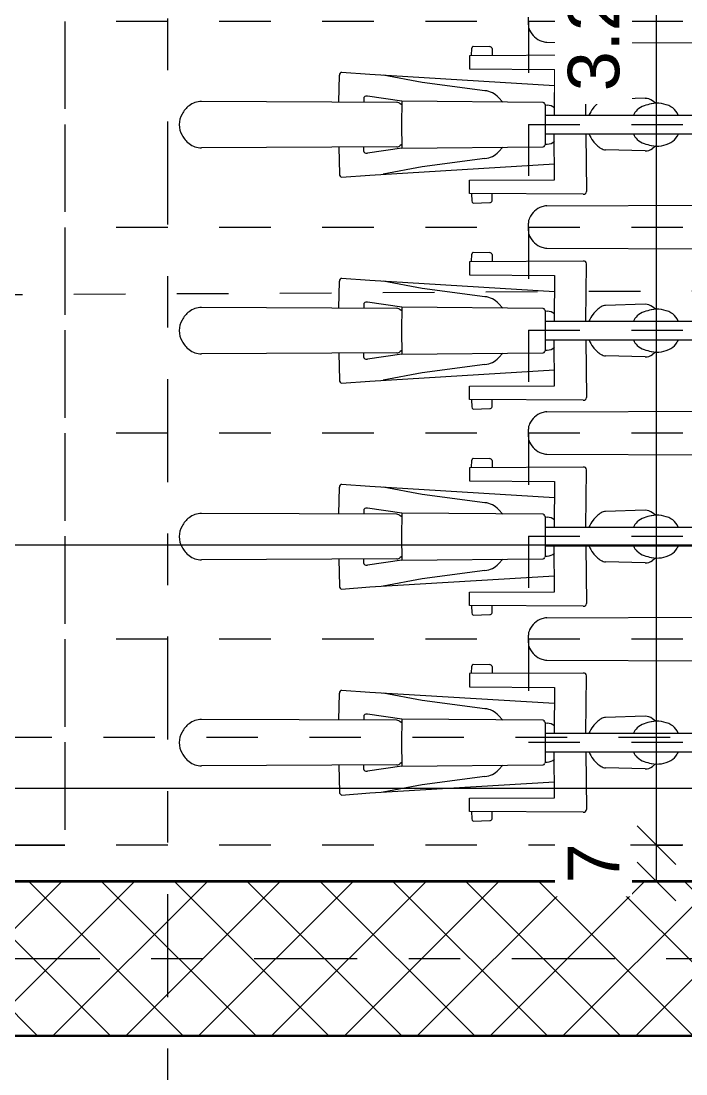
# Model space of a CAD drawing. Header units: metres. Extents: x -86 to 44, y -23 to 39.
# Drawn here: x 18.267 to 19.558, y -17.807 to -15.763 of the extents above; entities that cross this region are included whole.
import ezdxf

# ---------------------------------------------------------------- set-up
doc = ezdxf.new("R2010")
doc.units = ezdxf.units.M
for name, pattern in [('_Rasterlinie_', [0.375, 0.2, -0.05, 0.075, -0.05]), ('_Strichliert - Fein_', [0.15, 0.1, -0.05]), ('_Verdeckte Linien_', [0.15, 0.1, -0.05]), ('Gestrichelt', [0.1, 0.05, -0.05])]:
    doc.linetypes.add(name, pattern=pattern)
for name, color, linetype, lineweight in [('A-____-____-DIMS', 7, 'Continuous', 5), ('A-____-____-DIMS-50', 7, 'Continuous', 5), ('A-DETL-GENF-HDLN', 7, '_Verdeckte Linien_', 9), ('A-DETL-GENF-OTLN', 7, 'Continuous', 9), ('A-FLOR-____-OTLN', 7, 'Continuous', 9), ('A-WALL-____-MCUT', 7, 'Continuous', 35), ('A-WALL-____-PATT', 7, 'Continuous', 35), ('C-PRKG-____-HDLN', 7, '_Verdeckte Linien_', 9), ('C-PRKG-____-OTLN', 7, 'Continuous', 9), ('S-GRID-____-OTLN', 7, 'Continuous', 5)]:
    doc.layers.add(name, color=color, linetype=linetype, lineweight=lineweight)
doc.layers.add('A-DETL-____-OTLN', color=5, linetype='Continuous', lineweight=9, true_color=0x0000ff)
doc.styles.add('Arial_1', font='arial.ttf', dxfattribs={"height": 0.1})
doc.dimstyles.new('SUB_Rohbau_fein_6', dxfattribs={"dimscale": 0.3048, "dimtxt": 0.102026, "dimasz": 0.246063, "dimexe": 0.164042, "dimexo": 0.0625, "dimgap": 0.123031, "dimtad": 1, "dimdec": 1, "dimlfac": 100, "dimrnd": 0.5, "dimdsep": 46, "dimtxsty": 'Arial_1', "dimblk1": 'OBLIQUE', "dimblk2": 'OBLIQUE', "dimsah": 1, "dimcen": 0.09, "dimazin": 0, "dimtfac": 1, "dimtdec": 4, "dimtix": 1, "dimtmove": 0, "dimatfit": 3, "dimfxl": 0.164042, "dimfxlon": 1, "dimtvp": 1, "dimtfill": 1, "dimtolj": 1, "dimtzin": 0, "dimarcsym": 2})
doc.dimstyles.new('SUB_Rohbau_fein_7', dxfattribs={"dimscale": 0.3048, "dimtxt": 0.102026, "dimasz": 0.246063, "dimexe": 0.164042, "dimexo": 0.0625, "dimgap": 0.123031, "dimtad": 1, "dimrnd": 0.005, "dimzin": 0, "dimdsep": 46, "dimtxsty": 'Arial_1', "dimblk1": 'OBLIQUE', "dimblk2": 'OBLIQUE', "dimsah": 1, "dimcen": 0.09, "dimazin": 0, "dimtfac": 1, "dimtdec": 4, "dimtix": 1, "dimtmove": 0, "dimatfit": 3, "dimfxl": 0.164042, "dimfxlon": 1, "dimtvp": 1, "dimtfill": 1, "dimtolj": 1, "dimtzin": 0, "dimarcsym": 2})

# ---------------------------------------------------------------- blocks, each defined once
blk = doc.blocks.new('Fahrradstellplatz - Fahrradstellplatz-23763285--01_UG_OK_FFB_AF')
at = {"layer": 'C-PRKG-____-HDLN', "color": 253, "true_color": 0x999999}
for p, q in [((3.02, 4.1), (6.75, 4.1)), ((6.75, 4.1), (6.75, 2))]:
    blk.add_line(p, q, dxfattribs=at)
blk = doc.blocks.new('Fahrradstellplatz - Fahrradstellplatz-23804100--01_UG_OK_FFB_AF')
at = {"layer": 'A-DETL-GENF-HDLN', "color": 253, "true_color": 0x999999}
for p, q in [((0, 0), (0, -2)), ((0.4, 0), (0, 0)), ((0.4, 0), (0.4, -2)), ((0.8, 0), (0.4, 0)), ((0.4, 0), (0.4, -2)), ((0.8, 0), (0.8, -2)), ((1.2, 0), (0.8, 0)), ((0.8, 0), (0.8, -2)), ((1.2, 0), (1.2, -2)), ((1.6, 0), (1.2, 0)), ((1.2, 0), (1.2, -2)), ((1.6, 0), (1.6, -2)), ((1.6, 0), (1.6, -2)), ((2, 0), (2, -2)), ((2, 0), (2, -2)), ((2.4, 0), (2.4, -2)), ((2.4, 0), (2.4, -2)), ((2.8, 0), (2.8, -2)), ((2.8, 0), (2.8, -2)), ((3.2, 0), (3.2, -2)), ((1.2, -2), (1.6, -2)), ((1.6, -2), (2, -2)), ((2, -2), (2.4, -2)), ((2.4, -2), (2.8, -2)), ((2.8, -2), (3.2, -2))]:
    blk.add_line(p, q, dxfattribs=at)
at = {"layer": 'A-DETL-GENF-OTLN', "color": 253, "true_color": 0x999999}
for p, q in [((0.1931, 0), (0.2006, 0)), ((0.2006, 0), (0.2081, 0)), ((0.5931, 0), (0.6006, 0)), ((0.6006, 0), (0.6081, 0)), ((0.9931, 0), (1.0006, 0)), ((1.0006, 0), (1.0081, 0)), ((1.3931, 0), (1.4006, 0)), ((1.4006, 0), (1.4081, 0)), ((0.1593, -0.0357), (0.1581, -0.4548)), ((0.2419, -0.0357), (0.2431, -0.4548)), ((0.5593, -0.0357), (0.5581, -0.4548)), ((0.6419, -0.0357), (0.6431, -0.4548)), ((0.9593, -0.0357), (0.9581, -0.4548)), ((1.0419, -0.0357), (1.0431, -0.4548)), ((1.3593, -0.0357), (1.3581, -0.4548)), ((1.7825, -1.0675), (1.7825, -0.478)), ((1.8187, -1.0675), (1.8187, -0.478)), ((2.1825, -1.0675), (2.1825, -0.478)), ((2.2187, -1.0675), (2.2187, -0.478)), ((2.5825, -1.0675), (2.5825, -0.478)), ((2.6187, -1.0675), (2.6187, -0.478)), ((2.9825, -1.0675), (2.9825, -0.478)), ((3.0187, -1.0675), (3.0187, -0.478)), ((1.7825, -0.809), (1.7779, -0.8114)), ((1.8187, -0.809), (1.8233, -0.8114)), ((2.1825, -0.809), (2.1779, -0.8114)), ((2.2187, -0.809), (2.2233, -0.8114)), ((2.5825, -0.809), (2.5779, -0.8114)), ((2.6187, -0.809), (2.6233, -0.8114)), ((2.9825, -0.809), (2.9779, -0.8114)), ((3.0187, -0.809), (3.0233, -0.8114)), ((1.7591, -0.8532), (1.7542, -0.8592)), ((1.8421, -0.8532), (1.847, -0.8592)), ((2.1591, -0.8532), (2.1542, -0.8592)), ((2.2421, -0.8532), (2.247, -0.8592)), ((2.5591, -0.8532), (2.5542, -0.8592)), ((2.6421, -0.8532), (2.647, -0.8592)), ((2.9591, -0.8532), (2.9542, -0.8592)), ((3.0421, -0.8532), (3.047, -0.8592)), ((1.7495, -0.8735), (1.7517, -0.95)), ((1.8517, -0.8735), (1.8495, -0.95)), ((2.1495, -0.8735), (2.1517, -0.95)), ((2.2517, -0.8735), (2.2495, -0.95)), ((2.5495, -0.8735), (2.5517, -0.95)), ((2.6517, -0.8735), (2.6495, -0.95)), ((2.9495, -0.8735), (2.9517, -0.95)), ((3.0517, -0.8735), (3.0495, -0.95)), ((1.6658, -0.9937), (1.6667, -1.2142)), ((1.7825, -0.9883), (1.6707, -0.9872)), ((1.8187, -0.9883), (1.9305, -0.9872)), ((1.9354, -0.9937), (1.9345, -1.2142)), ((2.0658, -0.9937), (2.0667, -1.2142)), ((2.1825, -0.9883), (2.0707, -0.9872)), ((2.2187, -0.9883), (2.3305, -0.9872)), ((2.3354, -0.9937), (2.3345, -1.2142)), ((2.4658, -0.9937), (2.4667, -1.2142)), ((2.5825, -0.9883), (2.4707, -0.9872)), ((2.6187, -0.9883), (2.7305, -0.9872)), ((2.7354, -0.9937), (2.7345, -1.2142)), ((2.8658, -0.9937), (2.8667, -1.2142)), ((2.9825, -0.9883), (2.8707, -0.9872)), ((3.0187, -0.9883), (3.1305, -0.9872)), ((3.1354, -0.9937), (3.1345, -1.2142)), ((1.6925, -1.2142), (1.6933, -1.049)), ((1.6933, -1.049), (1.7825, -1.0497)), ((1.7028, -1.408), (1.7243, -1.0493)), ((1.9079, -1.049), (1.8187, -1.0497)), ((1.8984, -1.408), (1.8769, -1.0493)), ((1.9087, -1.2142), (1.9079, -1.049)), ((2.0925, -1.2142), (2.0933, -1.049)), ((2.0933, -1.049), (2.1825, -1.0497)), ((2.1028, -1.408), (2.1243, -1.0493)), ((2.3079, -1.049), (2.2187, -1.0497)), ((2.2984, -1.408), (2.2769, -1.0493)), ((2.3087, -1.2142), (2.3079, -1.049)), ((2.4925, -1.2142), (2.4933, -1.049)), ((2.4933, -1.049), (2.5825, -1.0497)), ((2.5028, -1.408), (2.5243, -1.0493)), ((2.7079, -1.049), (2.6187, -1.0497)), ((2.6984, -1.408), (2.6769, -1.0493)), ((2.7087, -1.2142), (2.7079, -1.049)), ((2.8925, -1.2142), (2.8933, -1.049)), ((2.8933, -1.049), (2.9825, -1.0497)), ((2.9028, -1.408), (2.9243, -1.0493)), ((3.1079, -1.049), (3.0187, -1.0497)), ((3.0984, -1.408), (3.0769, -1.0493)), ((3.1087, -1.2142), (3.1079, -1.049)), ((1.7573, -1.0716), (1.755, -1.3458)), ((1.7604, -1.0681), (1.7621, -1.0675)), ((1.7621, -1.0675), (1.8006, -1.0674)), ((1.7624, -1.0675), (1.7627, -1.0634)), ((1.8006, -1.0674), (1.8391, -1.0675)), ((1.8387, -1.0675), (1.8385, -1.0634)), ((1.8391, -1.0675), (1.8408, -1.0681)), ((1.8462, -1.3458), (1.8439, -1.0716)), ((2.1573, -1.0716), (2.155, -1.3458)), ((2.1604, -1.0681), (2.1621, -1.0675)), ((2.1621, -1.0675), (2.2006, -1.0674)), ((2.1624, -1.0675), (2.1627, -1.0634)), ((2.2006, -1.0674), (2.2391, -1.0675)), ((2.2387, -1.0675), (2.2385, -1.0634)), ((2.2391, -1.0675), (2.2408, -1.0681)), ((2.2462, -1.3458), (2.2439, -1.0716)), ((2.5573, -1.0716), (2.555, -1.3458)), ((2.5604, -1.0681), (2.5621, -1.0675)), ((2.5621, -1.0675), (2.6006, -1.0674)), ((2.5624, -1.0675), (2.5627, -1.0634)), ((2.6006, -1.0674), (2.6391, -1.0675)), ((2.6387, -1.0675), (2.6385, -1.0634)), ((2.6391, -1.0675), (2.6408, -1.0681)), ((2.6462, -1.3458), (2.6439, -1.0716)), ((2.9573, -1.0716), (2.955, -1.3458)), ((2.9604, -1.0681), (2.9621, -1.0675)), ((2.9621, -1.0675), (3.0006, -1.0674)), ((2.9624, -1.0675), (2.9627, -1.0634)), ((3.0006, -1.0674), (3.0391, -1.0675)), ((3.0387, -1.0675), (3.0385, -1.0634)), ((3.0391, -1.0675), (3.0408, -1.0681)), ((3.0462, -1.3458), (3.0439, -1.0716)), ((1.7567, -1.1498), (1.7478, -1.1579)), ((1.8445, -1.1498), (1.8534, -1.1579)), ((2.1567, -1.1498), (2.1478, -1.1579)), ((2.2445, -1.1498), (2.2534, -1.1579)), ((2.5567, -1.1498), (2.5478, -1.1579)), ((2.6445, -1.1498), (2.6534, -1.1579)), ((2.9567, -1.1498), (2.9478, -1.1579)), ((3.0445, -1.1498), (3.0534, -1.1579)), ((1.6482, -1.2074), (1.6491, -1.1747)), ((1.6529, -1.1705), (1.6665, -1.1702)), ((1.7347, -1.1845), (1.7186, -1.3065)), ((1.8664, -1.1845), (1.8826, -1.3065)), ((1.9483, -1.1705), (1.9347, -1.1702)), ((1.953, -1.2074), (1.9521, -1.1747)), ((2.0482, -1.2074), (2.0491, -1.1747)), ((2.0529, -1.1705), (2.0665, -1.1702)), ((2.1347, -1.1845), (2.1186, -1.3065)), ((2.2664, -1.1845), (2.2826, -1.3065)), ((2.3483, -1.1705), (2.3347, -1.1702)), ((2.353, -1.2074), (2.3521, -1.1747)), ((2.4482, -1.2074), (2.4491, -1.1747)), ((2.4529, -1.1705), (2.4665, -1.1702)), ((2.5347, -1.1845), (2.5186, -1.3065)), ((2.6664, -1.1845), (2.6826, -1.3065)), ((2.7483, -1.1705), (2.7347, -1.1702)), ((2.753, -1.2074), (2.7521, -1.1747)), ((2.8482, -1.2074), (2.8491, -1.1747)), ((2.8529, -1.1705), (2.8665, -1.1702)), ((2.9347, -1.1845), (2.9186, -1.3065)), ((3.0664, -1.1845), (3.0826, -1.3065)), ((3.1483, -1.1705), (3.1347, -1.1702)), ((3.153, -1.2074), (3.1521, -1.1747)), ((1.6666, -1.2102), (1.6523, -1.21)), ((1.6667, -1.2142), (1.6925, -1.2142)), ((1.9345, -1.2142), (1.9087, -1.2142)), ((1.9345, -1.2102), (1.9489, -1.21)), ((2.0666, -1.2102), (2.0523, -1.21)), ((2.0667, -1.2142), (2.0925, -1.2142)), ((2.3345, -1.2142), (2.3087, -1.2142)), ((2.3345, -1.2102), (2.3489, -1.21)), ((2.4666, -1.2102), (2.4523, -1.21)), ((2.4667, -1.2142), (2.4925, -1.2142)), ((2.7345, -1.2142), (2.7087, -1.2142)), ((2.7345, -1.2102), (2.7489, -1.21)), ((2.8666, -1.2102), (2.8523, -1.21)), ((2.8667, -1.2142), (2.8925, -1.2142)), ((3.1345, -1.2142), (3.1087, -1.2142)), ((3.1345, -1.2102), (3.1489, -1.21)), ((1.7186, -1.3065), (1.7044, -1.3816)), ((1.8826, -1.3065), (1.8968, -1.3816)), ((2.1186, -1.3065), (2.1044, -1.3816)), ((2.2826, -1.3065), (2.2968, -1.3816)), ((2.5186, -1.3065), (2.5044, -1.3816)), ((2.6826, -1.3065), (2.6968, -1.3816)), ((2.9186, -1.3065), (2.9044, -1.3816)), ((3.0826, -1.3065), (3.0968, -1.3816)), ((1.755, -1.3458), (1.7452, -1.4123)), ((1.755, -1.3458), (1.8006, -1.3465)), ((1.7623, -1.3459), (1.76, -1.3486)), ((1.8006, -1.3465), (1.8462, -1.3458)), ((1.8389, -1.3459), (1.8411, -1.3486)), ((1.8462, -1.3458), (1.856, -1.4123)), ((2.155, -1.3458), (2.1452, -1.4123)), ((2.155, -1.3458), (2.2006, -1.3465)), ((2.1623, -1.3459), (2.16, -1.3486)), ((2.2006, -1.3465), (2.2462, -1.3458)), ((2.2389, -1.3459), (2.2411, -1.3486)), ((2.2462, -1.3458), (2.256, -1.4123)), ((2.555, -1.3458), (2.5452, -1.4123)), ((2.555, -1.3458), (2.6006, -1.3465)), ((2.5623, -1.3459), (2.56, -1.3486)), ((2.6006, -1.3465), (2.6462, -1.3458)), ((2.6389, -1.3459), (2.6411, -1.3486)), ((2.6462, -1.3458), (2.656, -1.4123)), ((2.955, -1.3458), (2.9452, -1.4123)), ((2.955, -1.3458), (3.0006, -1.3465)), ((2.9623, -1.3459), (2.96, -1.3486)), ((3.0006, -1.3465), (3.0462, -1.3458)), ((3.0389, -1.3459), (3.0411, -1.3486)), ((3.0462, -1.3458), (3.056, -1.4123)), ((1.7573, -1.3551), (1.7556, -1.7345)), ((1.8439, -1.3551), (1.8456, -1.7345)), ((2.1573, -1.3551), (2.1556, -1.7345)), ((2.2439, -1.3551), (2.2456, -1.7345)), ((2.5573, -1.3551), (2.5556, -1.7345)), ((2.6439, -1.3551), (2.6456, -1.7345)), ((2.9573, -1.3551), (2.9556, -1.7345)), ((3.0439, -1.3551), (3.0456, -1.7345)), ((1.6987, -1.4626), (1.7028, -1.408)), ((1.9025, -1.4626), (1.8984, -1.408)), ((2.0987, -1.4626), (2.1028, -1.408)), ((2.3025, -1.4626), (2.2984, -1.408)), ((2.4987, -1.4626), (2.5028, -1.408)), ((2.7025, -1.4626), (2.6984, -1.408)), ((2.8987, -1.4626), (2.9028, -1.408)), ((3.1025, -1.4626), (3.0984, -1.408)), ((1.7486, -1.4194), (1.757, -1.4194)), ((1.8526, -1.4194), (1.8442, -1.4194)), ((2.1486, -1.4194), (2.157, -1.4194)), ((2.2526, -1.4194), (2.2442, -1.4194)), ((2.5486, -1.4194), (2.557, -1.4194)), ((2.6526, -1.4194), (2.6442, -1.4194)), ((2.9486, -1.4194), (2.957, -1.4194)), ((3.0526, -1.4194), (3.0442, -1.4194)), ((1.7568, -1.4679), (1.7043, -1.4669)), ((1.8444, -1.4679), (1.8969, -1.4669)), ((2.1568, -1.4679), (2.1043, -1.4669)), ((2.2444, -1.4679), (2.2969, -1.4669)), ((2.5568, -1.4679), (2.5043, -1.4669)), ((2.6444, -1.4679), (2.6969, -1.4669)), ((2.9568, -1.4679), (2.9043, -1.4669)), ((3.0444, -1.4679), (3.0969, -1.4669))]:
    blk.add_line(p, q, dxfattribs=at)
for centre, radius, start, end in [((0.1931, -0.024), 0.024, 90.0116, 114.7042), ((0.2081, -0.024), 0.024, 65.2958, 89.9884), ((0.5931, -0.024), 0.024, 90.0116, 114.7042), ((0.6081, -0.024), 0.024, 65.2958, 89.9884), ((1.0081, -0.024), 0.024, 65.2958, 89.9884), ((1.3931, -0.024), 0.024, 90.0116, 114.7042), ((0.2003, -0.0396), 0.0412, 114.7042, 161.0529), ((0.2009, -0.0396), 0.0412, 18.9471, 65.2958), ((0.6003, -0.0396), 0.0412, 114.7042, 161.0529), ((0.6009, -0.0396), 0.0412, 18.9471, 65.2958), ((1.0003, -0.0396), 0.0412, 114.7042, 161.0529), ((0.9931, -0.024), 0.024, 90.0116, 114.7042), ((1.0009, -0.0396), 0.0412, 18.9471, 65.2958), ((1.4003, -0.0396), 0.0412, 114.7042, 161.0529), ((0.1997, -0.0394), 0.0406, 161.0529, 174.7358), ((0.2015, -0.0394), 0.0406, 5.2642, 18.9471), ((0.5997, -0.0394), 0.0406, 161.0529, 174.7358), ((0.6015, -0.0394), 0.0406, 5.2642, 18.9471), ((0.9997, -0.0394), 0.0406, 161.0529, 174.7358), ((1.0015, -0.0394), 0.0406, 5.2642, 18.9471), ((1.3997, -0.0394), 0.0406, 161.0529, 174.7358), ((1.7914, -0.8372), 0.0291, 117.6438, 151.2706), ((1.8097, -0.8372), 0.0291, 28.7294, 62.3562), ((2.1914, -0.8372), 0.0291, 117.6438, 151.2706), ((2.2097, -0.8372), 0.0291, 28.7294, 62.3562), ((2.5914, -0.8372), 0.0291, 117.6438, 151.2706), ((2.6097, -0.8372), 0.0291, 28.7294, 62.3562), ((2.9914, -0.8372), 0.0291, 117.6438, 151.2706), ((3.0097, -0.8372), 0.0291, 28.7294, 62.3562), ((1.8151, -0.8501), 0.0561, 151.2706, 191.4914), ((1.7861, -0.8501), 0.0561, 348.5086, 28.7294), ((2.2151, -0.8501), 0.0561, 151.2706, 191.4914), ((2.1861, -0.8501), 0.0561, 348.5086, 28.7294), ((2.6151, -0.8501), 0.0561, 151.2706, 191.4914), ((2.5861, -0.8501), 0.0561, 348.5086, 28.7294), ((3.0151, -0.8501), 0.0561, 151.2706, 191.4914), ((2.9861, -0.8501), 0.0561, 348.5086, 28.7294), ((1.7712, -0.8728), 0.0217, 141.3143, 181.7839), ((1.871, -0.8388), 0.1131, 191.4914, 198.8121), ((1.7986, -0.8634), 0.0367, 198.8121, 223.6761), ((1.8026, -0.8634), 0.0367, 316.3239, 341.1879), ((1.7302, -0.8388), 0.1131, 341.1879, 348.5086), ((1.83, -0.8728), 0.0217, 358.2161, 38.6857), ((2.1712, -0.8728), 0.0217, 141.3143, 181.7839), ((2.271, -0.8388), 0.1131, 191.4914, 198.8121), ((2.1986, -0.8634), 0.0367, 198.8121, 223.6761), ((2.2026, -0.8634), 0.0367, 316.3239, 341.1879), ((2.1302, -0.8388), 0.1131, 341.1879, 348.5086), ((2.23, -0.8728), 0.0217, 358.2161, 38.6857), ((2.5712, -0.8728), 0.0217, 141.3143, 181.7839), ((2.671, -0.8388), 0.1131, 191.4914, 198.8121), ((2.5986, -0.8634), 0.0367, 198.8121, 223.6761), ((2.6026, -0.8634), 0.0367, 316.3239, 341.1879), ((2.5302, -0.8388), 0.1131, 341.1879, 348.5086), ((2.63, -0.8728), 0.0217, 358.2161, 38.6857), ((2.9712, -0.8728), 0.0217, 141.3143, 181.7839), ((3.071, -0.8388), 0.1131, 191.4914, 198.8121), ((2.9986, -0.8634), 0.0367, 198.8121, 223.6761), ((3.0026, -0.8634), 0.0367, 316.3239, 341.1879), ((2.9302, -0.8388), 0.1131, 341.1879, 348.5086), ((3.03, -0.8728), 0.0217, 358.2161, 38.6857), ((1.7961, -0.8658), 0.0333, 223.6761, 245.8489), ((1.8051, -0.8658), 0.0333, 294.1511, 316.3239), ((2.1961, -0.8658), 0.0333, 223.6761, 245.8489), ((2.2051, -0.8658), 0.0333, 294.1511, 316.3239), ((2.5961, -0.8658), 0.0333, 223.6761, 245.8489), ((2.6051, -0.8658), 0.0333, 294.1511, 316.3239), ((2.9961, -0.8658), 0.0333, 223.6761, 245.8489), ((3.0051, -0.8658), 0.0333, 294.1511, 316.3239), ((1.7693, -0.9495), 0.0176, 181.6619, 212.4932), ((1.8028, -0.9281), 0.0574, 212.4932, 233.4981), ((1.7984, -0.9281), 0.0574, 306.5019, 327.5068), ((1.8319, -0.9495), 0.0176, 327.5068, 358.3381), ((2.1693, -0.9495), 0.0176, 181.6619, 212.4932), ((2.2028, -0.9281), 0.0574, 212.4932, 233.4981), ((2.1984, -0.9281), 0.0574, 306.5019, 327.5068), ((2.2319, -0.9495), 0.0176, 327.5068, 358.3381), ((2.5693, -0.9495), 0.0176, 181.6619, 212.4932), ((2.6028, -0.9281), 0.0574, 212.4932, 233.4981), ((2.5984, -0.9281), 0.0574, 306.5019, 327.5068), ((2.6319, -0.9495), 0.0176, 327.5068, 358.3381), ((2.9693, -0.9495), 0.0176, 181.6619, 212.4932), ((3.0028, -0.9281), 0.0574, 212.4932, 233.4981), ((2.9984, -0.9281), 0.0574, 306.5019, 327.5068), ((3.0319, -0.9495), 0.0176, 327.5068, 358.3381), ((1.8288, -0.893), 0.1011, 233.4981, 242.7387), ((1.7724, -0.893), 0.1011, 297.2613, 306.5019), ((2.2288, -0.893), 0.1011, 233.4981, 242.7387), ((2.1724, -0.893), 0.1011, 297.2613, 306.5019), ((2.6288, -0.893), 0.1011, 233.4981, 242.7387), ((2.5724, -0.893), 0.1011, 297.2613, 306.5019), ((3.0288, -0.893), 0.1011, 233.4981, 242.7387), ((2.9724, -0.893), 0.1011, 297.2613, 306.5019), ((1.6706, -0.9923), 0.00508, 89.4468, 195.7821), ((1.9305, -0.9923), 0.00508, 344.2179, 90.5532), ((2.0706, -0.9923), 0.00508, 89.4468, 195.7821), ((2.3305, -0.9923), 0.00508, 344.2179, 90.5532), ((2.4706, -0.9923), 0.00508, 89.4468, 195.7821), ((2.7305, -0.9923), 0.00508, 344.2179, 90.5532), ((2.8706, -0.9923), 0.00508, 89.4468, 195.7821), ((3.1305, -0.9923), 0.00508, 344.2179, 90.5532), ((1.7854, -1.0646), 0.0228, 138.7676, 176.9501), ((1.8158, -1.0646), 0.0228, 3.0499, 41.2324), ((2.1854, -1.0646), 0.0228, 138.7676, 176.9501), ((2.2158, -1.0646), 0.0228, 3.0499, 41.2324), ((2.5854, -1.0646), 0.0228, 138.7676, 176.9501), ((2.6158, -1.0646), 0.0228, 3.0499, 41.2324), ((2.9854, -1.0646), 0.0228, 138.7676, 176.9501), ((3.0158, -1.0646), 0.0228, 3.0499, 41.2324), ((1.762, -1.0727), 0.00483, 109.8743, 166.7404), ((1.8392, -1.0727), 0.00483, 13.2596, 70.1257), ((2.162, -1.0727), 0.00483, 109.8743, 166.7404), ((2.2392, -1.0727), 0.00483, 13.2596, 70.1257), ((2.562, -1.0727), 0.00483, 109.8743, 166.7404), ((2.6392, -1.0727), 0.00483, 13.2596, 70.1257), ((2.962, -1.0727), 0.00483, 109.8743, 166.7404), ((3.0392, -1.0727), 0.00483, 13.2596, 70.1257), ((1.7758, -1.1882), 0.0413, 132.7557, 174.7793), ((1.8254, -1.1882), 0.0413, 5.2207, 47.2443), ((2.1758, -1.1882), 0.0413, 132.7557, 174.7793), ((2.2254, -1.1882), 0.0413, 5.2207, 47.2443), ((2.5758, -1.1882), 0.0413, 132.7557, 174.7793), ((2.6254, -1.1882), 0.0413, 5.2207, 47.2443), ((2.9758, -1.1882), 0.0413, 132.7557, 174.7793), ((3.0254, -1.1882), 0.0413, 5.2207, 47.2443), ((1.6535, -1.1749), 0.00438, 98.4939, 178.3256), ((1.9477, -1.1749), 0.00438, 1.6744, 81.5061), ((2.0535, -1.1749), 0.00438, 98.4939, 178.3256), ((2.3477, -1.1749), 0.00438, 1.6744, 81.5061), ((2.4535, -1.1749), 0.00438, 98.4939, 178.3256), ((2.7477, -1.1749), 0.00438, 1.6744, 81.5061), ((2.8535, -1.1749), 0.00438, 98.4939, 178.3256), ((3.1477, -1.1749), 0.00438, 1.6744, 81.5061), ((1.6524, -1.2054), 0.00464, 205.5141, 269.5308), ((1.9488, -1.2054), 0.00464, 270.4692, 334.4859), ((2.0524, -1.2054), 0.00464, 205.5141, 269.5308), ((2.3488, -1.2054), 0.00464, 270.4692, 334.4859), ((2.4524, -1.2054), 0.00464, 205.5141, 269.5308), ((2.7488, -1.2054), 0.00464, 270.4692, 334.4859), ((2.8524, -1.2054), 0.00464, 205.5141, 269.5308), ((3.1488, -1.2054), 0.00464, 270.4692, 334.4859), ((1.7689, -1.3562), 0.0117, 139.6093, 174.8866), ((1.8323, -1.3562), 0.0117, 5.1134, 40.3907), ((2.1689, -1.3562), 0.0117, 139.6093, 174.8866), ((2.2323, -1.3562), 0.0117, 5.1134, 40.3907), ((2.5689, -1.3562), 0.0117, 139.6093, 174.8866), ((2.6323, -1.3562), 0.0117, 5.1134, 40.3907), ((2.9689, -1.3562), 0.0117, 139.6093, 174.8866), ((3.0323, -1.3562), 0.0117, 5.1134, 40.3907), ((1.7532, -1.4134), 0.00806, 171.6319, 220.4805), ((1.7486, -1.4174), 0.00199, 220.4805, 270.7837), ((1.8526, -1.4174), 0.00199, 269.2163, 319.5195), ((1.848, -1.4134), 0.00806, 319.5195, 8.3681), ((2.1532, -1.4134), 0.00806, 171.6319, 220.4805), ((2.1486, -1.4174), 0.00199, 220.4805, 270.7837), ((2.2526, -1.4174), 0.00199, 269.2163, 319.5195), ((2.248, -1.4134), 0.00806, 319.5195, 8.3681), ((2.5532, -1.4134), 0.00806, 171.6319, 220.4805), ((2.5486, -1.4174), 0.00199, 220.4805, 270.7837), ((2.6526, -1.4174), 0.00199, 269.2163, 319.5195), ((2.648, -1.4134), 0.00806, 319.5195, 8.3681), ((2.9532, -1.4134), 0.00806, 171.6319, 220.4805), ((2.9486, -1.4174), 0.00199, 220.4805, 270.7837), ((3.0526, -1.4174), 0.00199, 269.2163, 319.5195), ((3.048, -1.4134), 0.00806, 319.5195, 8.3681), ((1.7045, -1.4608), 0.00606, 196.7999, 268.9063), ((1.8967, -1.4608), 0.00606, 271.0937, 343.2001), ((2.1045, -1.4608), 0.00606, 196.7999, 268.9063), ((2.2967, -1.4608), 0.00606, 271.0937, 343.2001), ((2.5045, -1.4608), 0.00606, 196.7999, 268.9063), ((2.6967, -1.4608), 0.00606, 271.0937, 343.2001), ((2.9045, -1.4608), 0.00606, 196.7999, 268.9063), ((3.0967, -1.4608), 0.00606, 271.0937, 343.2001), ((1.7944, -1.7346), 0.0388, 179.7429, 218.4031), ((1.8068, -1.7346), 0.0388, 321.5969, 0.2571), ((2.1944, -1.7346), 0.0388, 179.7429, 218.4031), ((2.2068, -1.7346), 0.0388, 321.5969, 0.2571), ((2.5944, -1.7346), 0.0388, 179.7429, 218.4031), ((2.6068, -1.7346), 0.0388, 321.5969, 0.2571), ((2.9944, -1.7346), 0.0388, 179.7429, 218.4031), ((3.0068, -1.7346), 0.0388, 321.5969, 0.2571), ((1.8058, -1.7256), 0.0534, 218.4031, 241.1766), ((1.8007, -1.7348), 0.0429, 241.1766, 269.7973), ((1.8004, -1.7348), 0.0429, 270.2027, 298.8234), ((1.7954, -1.7256), 0.0534, 298.8234, 321.5969), ((2.2058, -1.7256), 0.0534, 218.4031, 241.1766), ((2.2007, -1.7348), 0.0429, 241.1766, 269.7973), ((2.2004, -1.7348), 0.0429, 270.2027, 298.8234), ((2.1954, -1.7256), 0.0534, 298.8234, 321.5969), ((2.6058, -1.7256), 0.0534, 218.4031, 241.1766), ((2.6007, -1.7348), 0.0429, 241.1766, 269.7973), ((2.6004, -1.7348), 0.0429, 270.2027, 298.8234), ((2.5954, -1.7256), 0.0534, 298.8234, 321.5969), ((3.0058, -1.7256), 0.0534, 218.4031, 241.1766), ((3.0007, -1.7348), 0.0429, 241.1766, 269.7973), ((3.0004, -1.7348), 0.0429, 270.2027, 298.8234), ((2.9954, -1.7256), 0.0534, 298.8234, 321.5969)]:
    blk.add_arc(centre, radius, start, end, dxfattribs=at)
at = {"layer": 'C-PRKG-____-HDLN', "color": 253, "true_color": 0x999999}
blk.add_line((3.2, -4.1), (3.2, -2), dxfattribs=at)
blk = doc.blocks.new('DIMBLOCK1230--01_UG_OK_FFB_AF')
at = {"layer": 'A-____-____-DIMS-50'}
for p, q in [((-15.848, -16.7799), (-15.848, -16.7299)), ((-15.848, -16.7799), (-15.8105, -16.7424)), ((25.382, -16.7799), (25.382, -16.7299)), ((25.382, -16.7799), (25.4195, -16.7424)), ((-15.848, -16.7799), (-15.8855, -16.8174)), ((-15.848, -16.7799), (25.382, -16.7799)), ((-15.848, -16.7799), (-15.848, -16.8299)), ((25.382, -16.7799), (25.3445, -16.8174)), ((25.382, -16.7799), (25.382, -16.8299))]:
    blk.add_line(p, q, dxfattribs=at)
at = {"layer": 'A-____-____-DIMS-50', "color": 0, "insert": (4.5925, -16.6079), "char_height": 0.1, "width": 0.418697, "attachment_point": 1, "line_spacing_factor": 0.941778, "style": 'Arial_1', "bg_fill": 3, "box_fill_scale": 1.25, "bg_fill_color": 256, "bg_fill_true_color": 13158600, "bg_fill_transparency": 0}
blk.add_mtext('41.23', dxfattribs=at)
blk = doc.blocks.new('_Oblique')
at = {"color": 0, "linetype": 'ByBlock', "lineweight": -2}
blk.add_line((-0.5, -0.5), (0.5, 0.5), dxfattribs=at)
blk = doc.blocks.new('DIMBLOCK1242--01_UG_OK_FFB_AF')
at = {"layer": 'A-____-____-DIMS-50'}
for p, q in [((19.5005, -17.3634), (19.463, -17.3259)), ((19.5005, -17.3634), (19.4505, -17.3634)), ((19.5005, -17.4334), (19.5005, -17.3634)), ((19.5005, -17.3634), (19.538, -17.4009)), ((19.5005, -17.3634), (19.5505, -17.3634)), ((19.5005, -17.4334), (19.463, -17.3959)), ((19.5005, -17.4334), (19.4505, -17.4334)), ((19.5005, -17.4334), (19.538, -17.4709)), ((19.5005, -17.4334), (19.5505, -17.4334))]:
    blk.add_line(p, q, dxfattribs=at)
at = {"layer": 'A-____-____-DIMS-50', "color": 0, "insert": (19.3285, -17.4372), "char_height": 0.1, "width": 0.093044, "attachment_point": 1, "rotation": 90, "line_spacing_factor": 0.941778, "style": 'Arial_1', "bg_fill": 3, "box_fill_scale": 1.25, "bg_fill_color": 256, "bg_fill_true_color": 13158600, "bg_fill_transparency": 0}
blk.add_mtext('7', dxfattribs=at)
blk = doc.blocks.new('DIMBLOCK1243--01_UG_OK_FFB_AF')
at = {"layer": 'A-____-____-DIMS-50'}
for p, q in [((19.5005, -14.1634), (19.463, -14.1259)), ((19.5005, -14.1634), (19.4505, -14.1634)), ((19.5005, -17.3634), (19.5005, -14.1634)), ((19.5005, -14.1634), (19.538, -14.2009)), ((19.5005, -14.1634), (19.5505, -14.1634)), ((19.5005, -17.3634), (19.463, -17.3259)), ((19.5005, -17.3634), (19.4505, -17.3634)), ((19.5005, -17.3634), (19.538, -17.4009)), ((19.5005, -17.3634), (19.5505, -17.3634))]:
    blk.add_line(p, q, dxfattribs=at)
at = {"layer": 'A-____-____-DIMS-50', "color": 0, "insert": (19.3285, -15.8991), "char_height": 0.1, "width": 0.325653, "attachment_point": 1, "rotation": 90, "line_spacing_factor": 0.941778, "style": 'Arial_1', "bg_fill": 3, "box_fill_scale": 1.25, "bg_fill_color": 256, "bg_fill_true_color": 13158600, "bg_fill_transparency": 0}
blk.add_mtext('3.20', dxfattribs=at)

msp = doc.modelspace()

# ---------------------------------------------------------------- hatches: boundary and pattern name
at = {"layer": 'A-WALL-____-PATT', "lineweight": 9}
h = msp.add_hatch(dxfattribs=at)
h.set_pattern_fill('FP_1', color=256, style=0, pattern_type=2)
h.set_pattern_definition([(45, (0, 0), (-0.07071068, 0.07071068), []), (135, (0, 0), (-0.07071068, -0.07071068), [])])
h.paths.add_polyline_path([(19.4754, -17.7334), (25.452, -17.7334), (25.452, -17.4334), (-77.5379, -17.4334), (-77.508, -17.7334), (11.3829, -17.7334)])

# ---------------------------------------------------------------- linework, layer by layer
at = {"layer": 'A-DETL-____-OTLN', "color": 30, "linetype": '_Strichliert - Fein_', "true_color": 0xff8000}
msp.add_line((-75.8289, -16.8216), (28.844, -16.2345), dxfattribs=at)
at = {"layer": 'A-DETL-____-OTLN', "color": 7, "linetype": 'Gestrichelt'}
msp.add_line((14.027, -17.1534), (25.452, -17.1534), dxfattribs=at)
at = {"layer": 'A-FLOR-____-OTLN'}
for p, q in [((14.027, -17.2523), (25.452, -17.2523)), ((14.047, -17.4316), (25.452, -17.4316)), ((25.452, -17.4322), (14.047, -17.4322))]:
    msp.add_line(p, q, dxfattribs=at)
at = {"layer": 'A-WALL-____-MCUT'}
for p, q in [((25.452, -17.4334), (12.992, -17.4334)), ((-77.508, -17.7334), (25.752, -17.7334))]:
    msp.add_line(p, q, dxfattribs=at)
at = {"layer": 'S-GRID-____-OTLN', "color": 8, "linetype": '_Rasterlinie_', "true_color": 0x808080}
msp.add_line((-80.7802, -17.5834), (27.9515, -17.5834), dxfattribs=at)

# ---------------------------------------------------------------- block references
at = {"layer": 'C-PRKG-____-OTLN', "color": 253, "true_color": 0x999999}
for name, p, rotation in [('Fahrradstellplatz - Fahrradstellplatz-23763285--01_UG_OK_FFB_AF', (14.252, -10.6134), 269.9999999999997), ('Fahrradstellplatz - Fahrradstellplatz-23804100--01_UG_OK_FFB_AF', (19.252, -17.1634), 90.00000000000092), ('Fahrradstellplatz - Fahrradstellplatz-23804100--01_UG_OK_FFB_AF', (20.352, -14.1634), 270.0000000000003)]:
    msp.add_blockref(name, p, dxfattribs=dict(at, rotation=rotation))

# ---------------------------------------------------------------- next in the draw order: dimensions: what is measured, and where the dimension line sits
at = {"layer": 'A-____-____-DIMS'}
dim = msp.add_linear_dim(base=(25.382, -16.7799), p1=(-15.848, -16.7299), p2=(25.382, -16.7299), dimstyle='SUB_Rohbau_fein_7', override={"dimpost": '<>', "dimfxl": 41.23}, dxfattribs=at)
dim.commit()
dim.dimension.update_dxf_attribs({"geometry": 'DIMBLOCK1230--01_UG_OK_FFB_AF', "text_midpoint": (4.767, -16.6913)})
dim = msp.add_linear_dim(base=(19.5005, -17.3634), p1=(19.4505, -17.4334), p2=(19.4505, -17.3634), angle=90, dimstyle='SUB_Rohbau_fein_6', override={"dimpost": '<>', "dimfxl": 0.07}, dxfattribs=at)
dim.commit()
dim.dimension.update_dxf_attribs({"geometry": 'DIMBLOCK1242--01_UG_OK_FFB_AF', "text_midpoint": (19.413, -17.3984)})

# ---------------------------------------------------------------- next in the draw order: linework, layer by layer
at = {"layer": 'S-GRID-____-OTLN', "color": 8, "linetype": '_Rasterlinie_', "true_color": 0x808080}
msp.add_line((18.552, -20.6582), (18.552, -5.3534), dxfattribs=at)

# ---------------------------------------------------------------- next in the draw order: dimensions: what is measured, and where the dimension line sits
at = {"layer": 'A-____-____-DIMS'}
dim = msp.add_linear_dim(base=(19.5005, -14.1634), p1=(19.4505, -17.3634), p2=(19.4505, -14.1634), angle=90, dimstyle='SUB_Rohbau_fein_7', override={"dimpost": '<>', "dimfxl": 3.2}, dxfattribs=at)
dim.commit()
dim.dimension.update_dxf_attribs({"geometry": 'DIMBLOCK1243--01_UG_OK_FFB_AF', "text_midpoint": (19.4119, -15.7634)})

doc.saveas('drawing.dxf')
